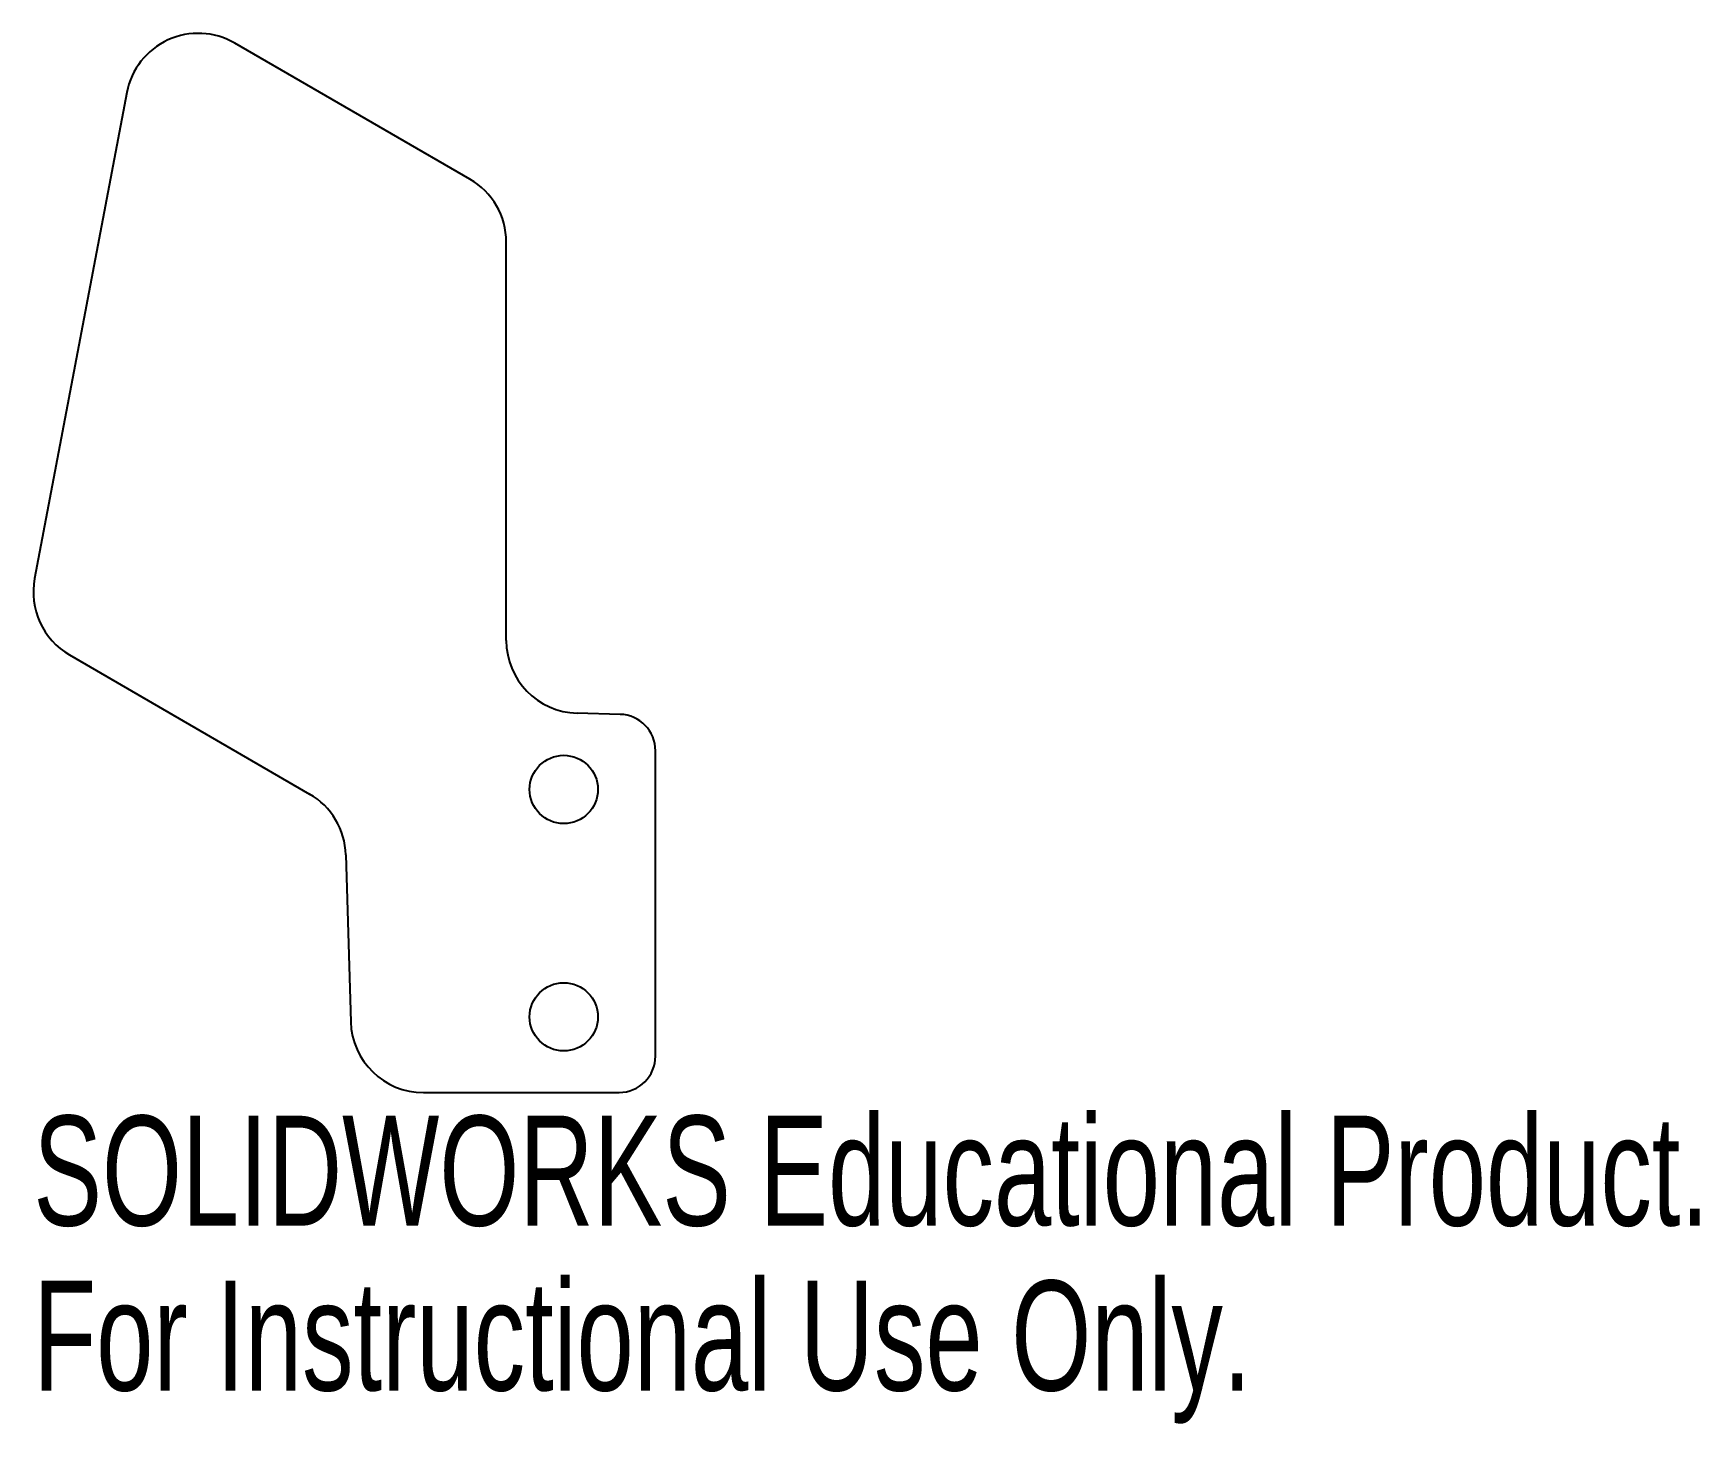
# Model space of a CAD drawing. Header units: millimetres. Extents: x 680.1 to 753.3, y 345.2 to 406.4.
import ezdxf

# ---------------------------------------------------------------- set-up
doc = ezdxf.new("R2010")
doc.units = ezdxf.units.MM
doc.styles.add('SLDTEXTSTYLE0', font='TXT', dxfattribs={"width": 0.7})

msp = doc.modelspace()

# ---------------------------------------------------------------- linework, layer by layer
at = {"color": 7, "linetype": 'Continuous', "lineweight": 25}
for p, q in [((699.267, 399.969), (688.926, 405.951)), ((684.18, 403.778), (680.127, 382.414)), ((700.865, 379.685), (700.865, 397.199)), ((681.666, 379.049), (692.219, 372.933)), ((705.87, 376.435), (703.979, 376.486)), ((707.427, 361.407), (707.427, 374.836)), ((693.813, 370.257), (694.027, 362.914)), ((697.225, 359.807), (705.827, 359.807))]:
    msp.add_line(p, q, dxfattribs=at)
for centre in [(703.393, 373.134), (703.393, 363.134)]:
    msp.add_circle(centre, 1.5, dxfattribs=at)
for centre, radius, start, end in [((687.324, 403.181), 3.2, 59.95111, 169.25804), ((697.665, 397.199), 3.2, 0, 59.95111), ((683.271, 381.817), 3.2, 169.25804, 239.90607), ((704.065, 379.685), 3.2, 180, 268.46878), ((705.827, 374.836), 1.6, 360, 88.46878), ((690.614, 370.164), 3.2, 1.66679, 59.90607), ((697.225, 363.007), 3.2, 181.66679, 270), ((705.827, 361.407), 1.6, 270, 360)]:
    msp.add_arc(centre, radius, start, end, dxfattribs=at)

# ---------------------------------------------------------------- texts
at = {"color": 7, "linetype": 'Continuous', "char_height": 4.83362, "attachment_point": 1, "style": 'SLDTEXTSTYLE0'}
for s, insert in [('SOLIDWORKS Educational Product.', (680.071, 358.788)), ('For Instructional Use Only.', (680.071, 351.537))]:
    msp.add_mtext(s, dxfattribs=dict(at, insert=insert))

doc.saveas('drawing.dxf')
